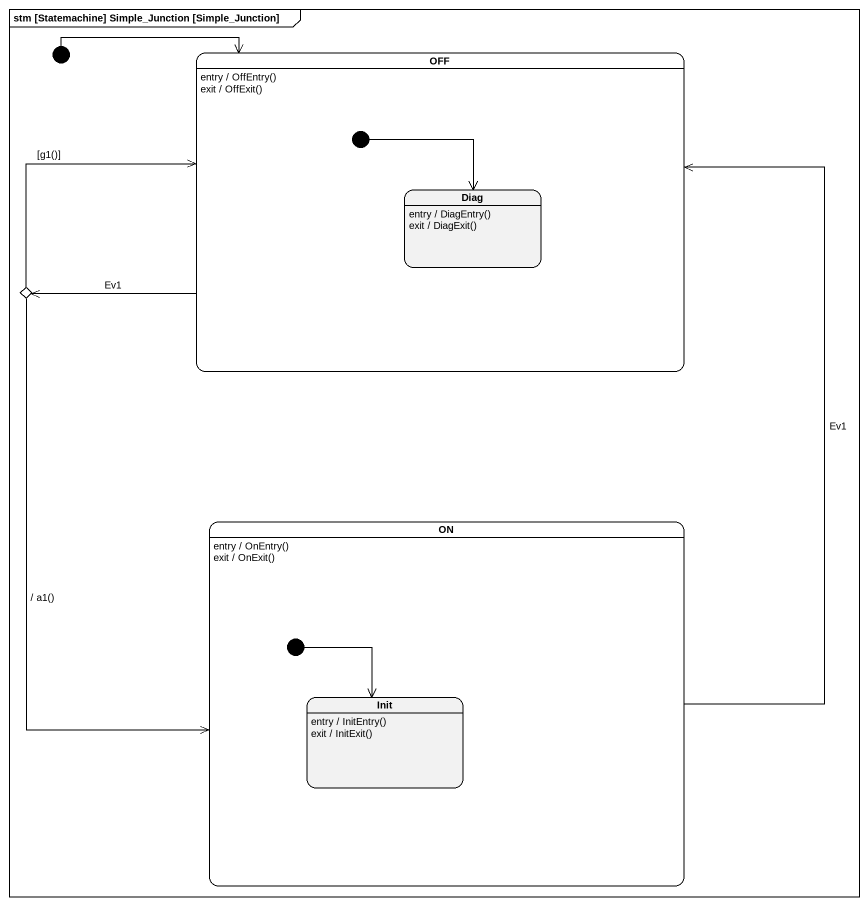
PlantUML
@startuml
mainframe stm [Statemachine] Simple_Junction [Simple_Junction]
hide empty description
state OFF {
  state Diag
  Diag : entry / DiagEntry()
  Diag : exit / DiagExit()
  [*] --> Diag
}
OFF : entry / OffEntry()
OFF : exit / OffExit()
state choice1 <<choice>>
state "ON" as ON_ {
  state Init
  Init : entry / InitEntry()
  Init : exit / InitExit()
  [*] --> Init
}
ON_ : entry / OnEntry()
ON_ : exit / OnExit()
[*] -right-> OFF
OFF -left-> choice1 : Ev1
choice1 -right-> OFF : [g1()]
choice1 --> ON_ : / a1()
ON_ -up-> OFF : Ev1
@enduml
